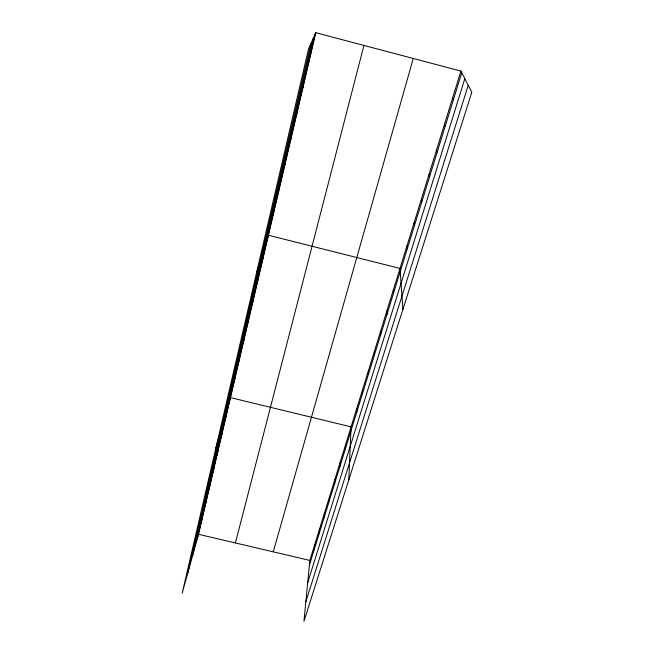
<?xml version="1.0" encoding="UTF-8"?>
<svg xmlns="http://www.w3.org/2000/svg" width="654" height="654" viewBox="0 0 654 654"><rect width="100%" height="100%" fill="white"/><g stroke="black" fill="none" stroke-linecap="round" stroke-linejoin="round"><path stroke-width="0.98" d="M368.374 374.579L368.415 370.72M362.422 393.806L362.512 389.841M356.602 412.625L356.732 408.554M348.795 479.938L351.084 426.866L230.47 397.599L215.869 448.088M345.328 449.061L345.549 444.785M339.867 466.711L340.129 462.337M334.521 483.985L334.823 479.529M329.289 500.907L329.624 496.37M324.163 517.486L324.531 512.867M319.136 533.729L319.544 529.037M314.214 549.646L314.648 544.88M460.915 71.073L309.857 560.421L303.947 621.3L471.812 92.165L460.915 71.073L315.776 32.7L308.467 49.148L182.188 593.17L198.514 534.302L315.776 32.7M187.42 574.286L310.863 43.769M192.529 555.892L313.152 38.619M197.214 538.97L315.212 33.967M235.407 542.959L363.935 45.437M204.751 506.711L206.018 502.19M200.95 523.004L202.225 518.409M208.642 490.083L209.885 485.644M212.607 473.112L213.833 468.763M216.654 455.789L217.864 451.522M273.266 551.837L413.279 58.476M220.79 438.098L221.976 433.921M225.009 420.031L226.178 415.952M233.731 382.704L234.86 378.838M238.236 363.428L239.339 359.675M242.838 343.71L243.917 340.088M247.547 323.558L248.602 320.059M252.37 302.941L253.384 299.573M257.3 281.849L258.289 278.62M309.383 565.244L461.757 72.7M262.344 260.259L263.3 257.186M307.682 582.755L464.839 78.668M305.843 601.786L468.248 85.265M256.572 272.726L268.426 235.244L399.986 268.434L402.921 309.317M272.955 214.847L273.838 212.092M278.539 190.943L279.389 188.368M284.261 166.435L285.07 164.048M290.139 141.297L290.899 139.114M296.164 115.513L296.883 113.534M302.344 89.042L303.015 87.293M308.696 61.877L309.317 60.356M198.514 534.302L309.857 560.421M452.601 98.002L453.353 99.866M444.499 124.235L445.17 126.32M436.61 149.807L437.191 152.096M428.918 174.724L429.425 177.218M421.413 199.029L421.846 201.71M414.096 222.728L414.456 225.589M406.96 245.863L407.254 248.888M393.381 289.836L393.553 293.172M386.931 310.748L387.037 314.222M380.62 331.186L380.677 334.799M374.448 351.173L374.456 354.909"/></g></svg>
